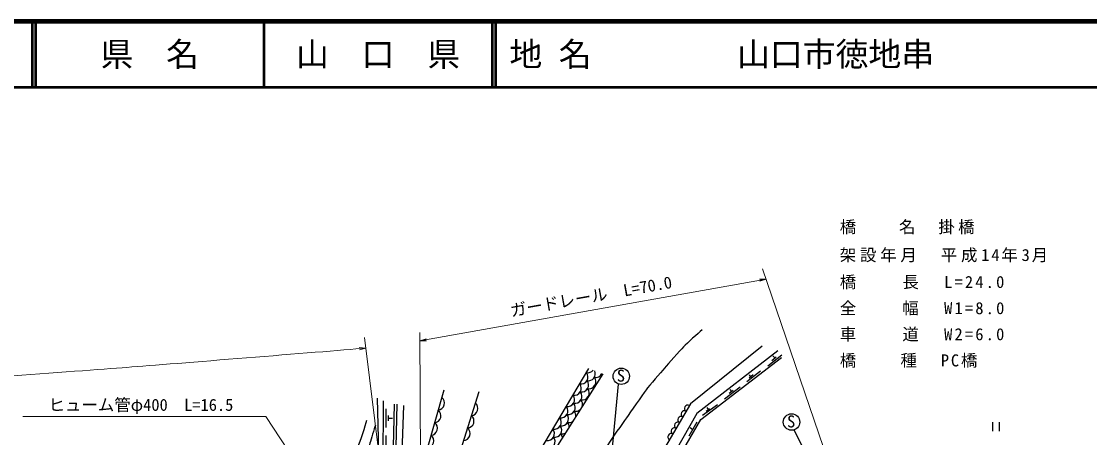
# Model space of a CAD drawing. Units: millimetres, scale not verified. Extents: x 40000 to 680000, y 20000 to 380000.
# Drawn here: x 296082 to 458698, y 316588 to 380000 of the extents above; entities that cross this region are included whole.
import ezdxf
from ezdxf.enums import TextEntityAlignment as Align

# ---------------------------------------------------------------- set-up
doc = ezdxf.new("R2010")
doc.units = ezdxf.units.MM
doc.header["$LTSCALE"] = 1000
for name, color, linetype, lineweight in [('M-BGD', 7, 'Continuous', 25), ('M-STR-HTXT', 7, 'Continuous', 13), ('M-TTL', 2, 'Continuous', 140), ('M-TTL-LINE', 7, 'Continuous', 50)]:
    doc.layers.add(name, color=color, linetype=linetype, lineweight=lineweight)
doc.layers.add('M-TTL-TXT', color=7, linetype='Continuous')
doc.styles.add('ＭＳ ゴシック', font='')
doc.styles.get('ＭＳ ゴシック').set_extended_font_data('MS Gothic')

msp = doc.modelspace()

# ---------------------------------------------------------------- linework, layer by layer
at = {"layer": 'M-BGD'}
for p, q in [((408843, 330532), (397949, 321747)), ((409728, 327543), (411865, 329218)), ((410335, 328359), (410999, 328902)), ((410486, 329060), (410788, 328730)), ((370867, 307578), (382463, 327106)), ((384584, 326287), (372358, 307007)), ((406530, 325135), (408598, 326772)), ((406859, 325710), (407504, 326203)), ((406872, 326140), (407051, 325857)), ((384065, 294677), (386989, 324748)), ((403134, 322500), (405485, 324325)), ((403823, 323345), (404455, 323838)), ((403905, 323939), (404160, 323608)), ((365701, 323585), (356795, 295149)), ((351566, 320962), (351548, 318133)), ((354240, 321495), (353803, 307840)), ((397949, 321747), (390023, 308241)), ((399766, 320003), (402025, 321649)), ((400314, 320626), (400857, 321048)), ((400409, 321174), (400644, 320883)), ((351909, 319967), (351896, 319158)), ((352572, 319518), (351901, 319512)), ((397738, 316852), (398957, 319002)), ((443923, 318971), (443923, 317571)), ((444973, 317571), (444973, 318971)), ((397875, 318120), (398305, 317852)), ((422435, 299891), (413728, 317800)), ((351574, 316923), (351546, 314259))]:
    msp.add_line(p, q, dxfattribs=at)
for points in [[(411228, 329827), (398924, 320277), (390404, 305239), (388175, 299290)], [(389668, 299277), (391567, 305584), (399491, 319366), (411814, 328809)], [(360375, 323825), (353834, 300784), (354372, 295610)], [(350312, 300724), (349941, 305606), (350562, 312408), (350304, 322623)], [(351929, 301695), (350599, 304523), (350852, 308043), (351146, 312563), (351207, 322196)], [(352819, 321676), (352474, 306504), (351886, 301317)], [(353219, 321667), (352874, 306477), (352271, 301164)]]:
    msp.add_lwpolyline(points, dxfattribs=at)
for centre in [(387401, 325938), (413321, 318966)]:
    msp.add_circle(centre, 1250, dxfattribs=at)
for centre, radius, start, end in [((381276, 325820), 1064, 259.31324, 39.28132), ((381367, 324603), 1064, 259.31324, 39.28132), ((382297, 327540), 1064, 259.31324, 319.98905), ((382388, 326322), 1064, 259.31324, 24.29331), ((382480, 325105), 1064, 259.31324, 39.28132), ((383501, 326825), 1064, 259.31324, 332.8588), ((380255, 324100), 1064, 259.31324, 39.28132), ((381459, 323385), 1064, 259.31324, 39.28132), ((359440, 321864), 1064, 274.16698, 54.13506), ((379234, 322381), 1064, 259.31324, 39.28132), ((380346, 322883), 1064, 259.31324, 39.28132), ((380437, 321666), 1064, 342.84476, 39.28132), ((358894, 319940), 1064, 274.16698, 54.13506), ((364517, 321023), 1064, 272.62568, 52.59376), ((378212, 320661), 1064, 259.31324, 39.28132), ((379325, 321163), 1064, 259.31324, 39.28132), ((380437, 321666), 1064, 259.31324, 312.39479), ((379416, 319946), 1064, 352.12951, 39.28132), ((397023, 320169), 500, 59.59386, 239.59386), ((397529, 321031), 500, 59.59386, 239.59386), ((358347, 318016), 1064, 274.16698, 54.13506), ((363919, 319115), 1064, 272.62568, 52.59376), ((377191, 318941), 1064, 259.31324, 39.28132), ((378304, 319444), 1064, 259.31324, 39.28132), ((379416, 319946), 1064, 259.31324, 303.11004), ((378395, 318226), 1064, 358.87335, 39.28132), ((396011, 318444), 500, 59.59386, 239.59386), ((396517, 319306), 500, 59.59386, 239.59386), ((363322, 317206), 1064, 272.62568, 52.59376), ((376170, 317222), 1064, 259.31324, 39.28132), ((377283, 317724), 1064, 259.31324, 39.28132), ((378395, 318226), 1064, 259.31324, 296.3662), ((377374, 316507), 1064, 4.50226, 39.28132), ((394998, 316719), 500, 59.59386, 239.59386), ((395504, 317581), 500, 59.59386, 239.59386), ((357801, 316092), 1064, 274.16698, 54.13506), ((376261, 316004), 1064, 259.31324, 39.28132)]:
    msp.add_arc(centre, radius, start, end, dxfattribs=at)
for points, knots in [([(399701, 332999), (399109, 332513), (397411, 330960), (396874, 330414), (396265, 329795), (394547, 327833), (393976, 327178), (393406, 326523), (391696, 324554), (391168, 323863), (390535, 323034), (388776, 320442), (388179, 319586), (387610, 318770), (385871, 316342), (385336, 315503), (384905, 314828), (383740, 312727), (383353, 312027), (383018, 311420), (382016, 309595), (381726, 308965), (381160, 307738), (379605, 303997), (379078, 302754), (378667, 301784), (377442, 298871), (377037, 297899)], [0, 0, 0, 0, 1, 1, 1, 2, 2, 2, 3, 3, 3, 4, 4, 4, 5, 5, 5, 6, 6, 6, 7, 7, 7, 8, 8, 8, 9, 9, 9, 9]), ([(348644, 319219), (348431, 318383), (347607, 315927), (347273, 315133), (347061, 314628), (346214, 313214), (345928, 312747), (345746, 312449), (345174, 311565), (344939, 311307), (344599, 310934), (343491, 309893), (343070, 309615), (342120, 308987), (339138, 307308), (338118, 306800), (337540, 306513), (335717, 305858), (335106, 305651), (334715, 305519), (333514, 305215), (333114, 305109), (332549, 304960), (330838, 304556), (330281, 304377), (329585, 304153), (327534, 303370), (326856, 303095), (325364, 302490), (320935, 300563), (319435, 299979), (318603, 299654), (316032, 298884), (315202, 298555), (314251, 298178), (311489, 296839), (310542, 296453), (309995, 296231), (308310, 295681), (307743, 295518), (307435, 295430), (306493, 295230), (306174, 295201), (305370, 295127), (302945, 295050), (302138, 295007), (301306, 294962), (298805, 294847), (297976, 294758), (297370, 294693), (295570, 294354), (294971, 294238), (294399, 294128), (292686, 293774), (292122, 293630), (291244, 293407), (288615, 292715), (287765, 292404), (286235, 291844), (281720, 289960), (280239, 289281), (278916, 288674), (275030, 286677), (273752, 285980), (272532, 285315), (268933, 283209), (267755, 282471)], [0, 0, 0, 0, 1, 1, 1, 2, 2, 2, 3, 3, 3, 4, 4, 4, 5, 5, 5, 6, 6, 6, 7, 7, 7, 8, 8, 8, 9, 9, 9, 10, 10, 10, 11, 11, 11, 12, 12, 12, 13, 13, 13, 14, 14, 14, 15, 15, 15, 16, 16, 16, 17, 17, 17, 18, 18, 18, 19, 19, 19, 20, 20, 20, 21, 21, 21, 22, 22, 22, 22]), ([(349976, 318511), (349805, 317961), (349297, 316309), (349129, 315758), (349061, 315533), (348868, 314854), (348798, 314629), (348749, 314473), (348611, 313998), (348534, 313854), (348194, 313217), (347114, 311342), (346721, 310737), (346477, 310361), (345653, 309295), (345355, 308960), (345062, 308629), (344115, 307697), (343774, 307415), (343468, 307161), (342478, 306489), (342134, 306289), (341913, 306160), (341206, 305856), (340964, 305773), (340497, 305612), (339071, 305210), (338598, 305069), (337969, 304881), (336085, 304312), (335455, 304128), (335195, 304053), (334412, 303839), (334148, 303776), (333624, 303651), (332037, 303336), (331519, 303188), (331019, 303047), (329547, 302528), (329065, 302333), (328480, 302096), (326763, 301296), (326189, 301033), (325828, 300867), (324759, 300341), (324393, 300185), (323704, 299891), (321616, 299060), (320920, 298785), (320215, 298506), (318097, 297683), (317389, 297415), (316804, 297194), (315035, 296573), (314455, 296340), (313967, 296144), (312523, 295502), (312050, 295272), (311695, 295100), (310679, 294487), (310317, 294332), (310029, 294209), (309120, 293962), (308816, 293890), (308525, 293821), (307645, 293647), (307347, 293625), (306650, 293574), (304552, 293546), (303853, 293527), (303347, 293513), (301828, 293512), (301325, 293462), (300636, 293393), (298573, 293108), (297903, 292933), (296668, 292611), (293019, 291444), (291829, 290985), (290965, 290651), (288501, 289358), (287658, 288975), (286885, 288623), (284538, 287630), (283751, 287312), (282943, 286986), (280486, 286089), (279681, 285754), (278960, 285454), (276828, 284485), (276127, 284141), (275883, 284021), (275187, 283592), (274964, 283436), (274883, 283379), (274672, 283162), (274617, 283079)], [0, 0, 0, 0, 1, 1, 1, 2, 2, 2, 3, 3, 3, 4, 4, 4, 5, 5, 5, 6, 6, 6, 7, 7, 7, 8, 8, 8, 9, 9, 9, 10, 10, 10, 11, 11, 11, 12, 12, 12, 13, 13, 13, 14, 14, 14, 15, 15, 15, 16, 16, 16, 17, 17, 17, 18, 18, 18, 19, 19, 19, 20, 20, 20, 21, 21, 21, 22, 22, 22, 23, 23, 23, 24, 24, 24, 25, 25, 25, 26, 26, 26, 27, 27, 27, 28, 28, 28, 29, 29, 29, 30, 30, 30, 31, 31, 31, 32, 32, 32, 32])]:
    msp.add_open_spline(points, degree=3, knots=knots, dxfattribs=at)
at = {"layer": 'M-STR-HTXT'}
for p, q in [((421430, 305547), (408917, 342310)), ((356739, 331325), (409447, 340753)), ((351329, 307727), (348325, 331822)), ((356924, 295560), (356733, 332621)), ((333286, 319820), (296325, 319820)), ((350511, 293549), (333286, 319820))]:
    msp.add_line(p, q, dxfattribs=at)
for points in [[(408492, 340413), (409447, 340753), (408433, 340741)], [(347542, 329971), (348525, 330219), (347514, 330303)], [(357694, 331665), (356739, 331325), (357753, 331337)]]:
    msp.add_lwpolyline(points, dxfattribs=at)
msp.add_open_spline([(94011, 337942), (94601, 337798), (96381, 337406), (96977, 337288), (98670, 336954), (103757, 335999), (105453, 335683), (109525, 334925), (121742, 332659), (125816, 331916), (128444, 331436), (136338, 330050), (138966, 329570), (140339, 329320), (144450, 328522), (145822, 328267), (148023, 327859), (154628, 326650), (156832, 326255), (158451, 325966), (163313, 325113), (164937, 324847), (166570, 324580), (171475, 323808), (173115, 323587), (175066, 323325), (180930, 322618), (182890, 322434), (185872, 322155), (194831, 321451), (197821, 321274), (200068, 321141), (206819, 320918), (209070, 320884), (211368, 320849), (218263, 320865), (220560, 320927), (223791, 321016), (233478, 321465), (236706, 321637), (239443, 321784), (247650, 322315), (250383, 322521), (255202, 322884), (269648, 324112), (274466, 324484), (282004, 325067), (304624, 326714), (312161, 327297), (319436, 327861), (341254, 329614), (348525, 330219)], degree=3, knots=[0, 0, 0, 0, 1, 1, 1, 2, 2, 2, 3, 3, 3, 4, 4, 4, 5, 5, 5, 6, 6, 6, 7, 7, 7, 8, 8, 8, 9, 9, 9, 10, 10, 10, 11, 11, 11, 12, 12, 12, 13, 13, 13, 14, 14, 14, 15, 15, 15, 16, 16, 16, 17, 17, 17, 17], dxfattribs=at)
at = {"layer": 'M-TTL'}
msp.add_line((680000, 380000), (40000, 380000), dxfattribs=at)
at = {"layer": 'M-TTL-LINE'}
for p, q in [((297750, 380000), (297750, 370000)), ((298250, 380000), (298250, 370000)), ((333000, 380000), (333000, 370000)), ((367750, 380000), (367750, 370000)), ((368250, 380000), (368250, 370000)), ((40000, 370000), (680000, 370000))]:
    msp.add_line(p, q, dxfattribs=at)

# ---------------------------------------------------------------- texts
at = {"layer": 'M-BGD', "style": 'ＭＳ ゴシック'}
for p in [(386722, 324564), (412642, 317592)]:
    msp.add_text('S', height=1833, dxfattribs=at).set_placement(p, align=Align.BOTTOM_LEFT)
at = {"layer": 'M-STR-HTXT', "style": 'ＭＳ ゴシック'}
msp.add_text('ガードレール  L=70.0', height=1833, rotation=10.141, dxfattribs=at).set_placement((370765, 334470), align=Align.BOTTOM_LEFT)
msp.add_text('ヒューム管φ400\u3000L=16.5', height=1833, dxfattribs=at).set_placement((300227, 320120), align=Align.BOTTOM_LEFT)
at = {"layer": 'M-STR-HTXT', "char_height": 1833, "attachment_point": 7, "style": 'ＭＳ ゴシック'}
for s, insert in [('\\T1.2;橋\u3000\u3000名\u3000掛橋', (420668, 347573)), ('\\T1.23;架設年月\u3000平成14年3月', (420668, 343278)), ('\\T1.27;橋\u3000\u3000長\u3000L=24.0', (420668, 339180)), ('\\T1.27;全\u3000\u3000幅\u3000W1=8.0', (420668, 335200)), ('\\T1.27;車\u3000\u3000道\u3000W2=6.0', (420668, 331220)), ('\\T1.23;橋\u3000\u3000種\u3000PC橋', (420668, 327240))]:
    msp.add_mtext(s, dxfattribs=dict(at, insert=insert))
at = {"layer": 'M-TTL-TXT', "style": 'ＭＳ ゴシック'}
for s, p in [('県\u3000名', (315625, 375000)), ('山\u3000口\u3000県', (350375, 375000))]:
    msp.add_text(s, height=3666, dxfattribs=at).set_placement(p, align=Align.MIDDLE_CENTER)
for s, p in [('地 名', (370380, 375000)), ('山口市徳地串', (405024, 375000))]:
    msp.add_text(s, height=3666, dxfattribs=at).set_placement(p, align=Align.MIDDLE_LEFT)

doc.saveas('drawing.dxf')
